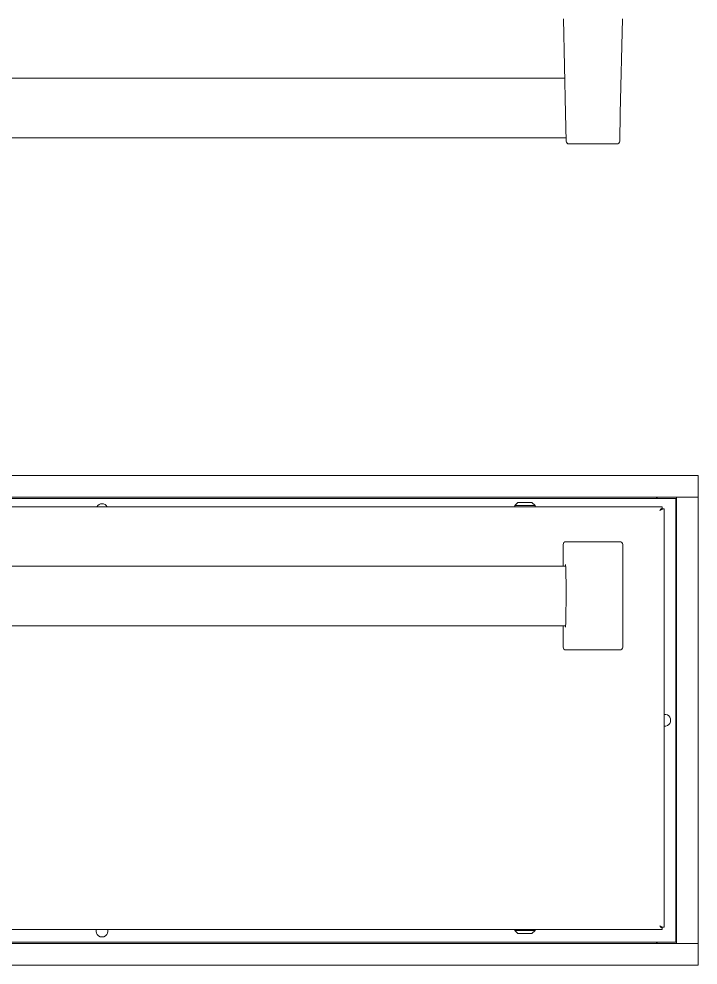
# Model space of a CAD drawing. Header units: millimetres. Extents: x 27602 to 523849, y 322139 to 568360.
# Drawn here: x 65422 to 82667, y 494880 to 518908 of the extents above; entities that cross this region are included whole.
import ezdxf

# ---------------------------------------------------------------- set-up
doc = ezdxf.new("R2010")
doc.units = ezdxf.units.MM

msp = doc.modelspace()

# ---------------------------------------------------------------- linework, layer by layer
at = {"color": 7, "lineweight": 13, "ltscale": 0.03937}
for p, q in [((79250, 518908), (79302, 516508)), ((80745, 518908), (80692, 516508)), ((79283, 517405), (50334, 517405)), ((79316, 515892), (50300, 515892)), ((79390, 515734), (80604, 515734)), ((46971, 507312), (82666, 507312)), ((46971, 506767), (82666, 506767)), ((82123, 506767), (82123, 495425)), ((82667, 506767), (82667, 495425)), ((47534, 506730), (82103, 506730)), ((81752, 506521), (47864, 506521)), ((82103, 495462), (82103, 506730)), ((81810, 506463), (81810, 495840)), ((79313, 505632), (80681, 505632)), ((80754, 505559), (80754, 502956)), ((79305, 505007), (50312, 505007)), ((79304, 503494), (50312, 503494)), ((79313, 502883), (80681, 502883)), ((81752, 495782), (47864, 495782)), ((82103, 495462), (47534, 495462)), ((82666, 495425), (46971, 495425)), ((82666, 494880), (46971, 494880))]:
    msp.add_line(p, q, dxfattribs=at)
at = {"color": 7, "lineweight": 13, "ltscale": 0.014514}
for p, q in [((79302, 516508), (79318, 515805)), ((80692, 516508), (80677, 515805))]:
    msp.add_line(p, q, dxfattribs=at)
at = {"color": 7, "lineweight": 13, "ltscale": 0.003312}
msp.add_line((82317, 507312), (82477, 507312), dxfattribs=at)
at = {"color": 7, "lineweight": 13, "ltscale": 0.003313}
msp.add_line((82638, 507312), (82477, 507312), dxfattribs=at)
at = {"color": 7, "lineweight": 13, "ltscale": 0.01125}
for p, q in [((82666, 507312), (82666, 506767)), ((82667, 506767), (82123, 506767)), ((82667, 495425), (82123, 495425)), ((82666, 494880), (82666, 495425))]:
    msp.add_line(p, q, dxfattribs=at)
at = {"color": 7, "lineweight": 13, "ltscale": 0.000774984}
for p, q in [((81613, 506730), (81613, 506767)), ((81627, 506767), (81627, 506730))]:
    msp.add_line(p, q, dxfattribs=at)
at = {"color": 7, "lineweight": 13, "ltscale": 0.002227}
for p, q in [((78089, 506624), (78012, 506548)), ((78450, 506624), (78527, 506548)), ((78089, 495679), (78012, 495756)), ((78450, 495679), (78527, 495756))]:
    msp.add_line(p, q, dxfattribs=at)
at = {"color": 7, "lineweight": 13, "ltscale": 0.010625}
for p, q in [((78012, 506548), (78527, 506548)), ((78527, 506521), (78012, 506521)), ((78012, 495782), (78527, 495782)), ((78527, 495756), (78012, 495756))]:
    msp.add_line(p, q, dxfattribs=at)
at = {"color": 7, "lineweight": 13, "ltscale": 0.000550007}
for p, q in [((78012, 506521), (78012, 506548)), ((78527, 506521), (78527, 506548))]:
    msp.add_line(p, q, dxfattribs=at)
at = {"color": 7, "lineweight": 13, "ltscale": 0.007475}
for p, q in [((78089, 506624), (78450, 506624)), ((78450, 495679), (78089, 495679))]:
    msp.add_line(p, q, dxfattribs=at)
at = {"color": 7, "lineweight": 13, "ltscale": 0.000780301}
for p, q in [((81752, 506521), (81752, 506483)), ((81752, 495820), (81752, 495782))]:
    msp.add_line(p, q, dxfattribs=at)
at = {"color": 7, "lineweight": 13, "ltscale": 0.00072287}
for p, q in [((81752, 506483), (81752, 506448)), ((81752, 495820), (81752, 495855))]:
    msp.add_line(p, q, dxfattribs=at)
at = {"color": 7, "lineweight": 13, "ltscale": 0.000415712}
for p, q in [((81772, 506463), (81752, 506463)), ((81772, 495840), (81752, 495840))]:
    msp.add_line(p, q, dxfattribs=at)
at = {"color": 7, "lineweight": 13, "ltscale": 0.00077928}
for p, q in [((81772, 506463), (81810, 506463)), ((81772, 495840), (81810, 495840))]:
    msp.add_line(p, q, dxfattribs=at)
at = {"color": 7, "lineweight": 13, "ltscale": 0.011407}
msp.add_line((79241, 505559), (79241, 505007), dxfattribs=at)
at = {"color": 7, "lineweight": 13, "ltscale": 0.011127}
msp.add_line((79241, 503494), (79241, 502956), dxfattribs=at)
at = {"color": 7, "lineweight": 13, "ltscale": 0.000549992}
for p, q in [((78012, 495782), (78012, 495756)), ((78527, 495782), (78527, 495756))]:
    msp.add_line(p, q, dxfattribs=at)
at = {"color": 7, "lineweight": 13, "ltscale": 0.000774999}
for p, q in [((81613, 495462), (81613, 495425)), ((81627, 495462), (81627, 495425))]:
    msp.add_line(p, q, dxfattribs=at)
at = {"color": 7, "lineweight": 13, "ltscale": 0.01025}
msp.add_line((82123, 495425), (81627, 495425), dxfattribs=at)
at = {"color": 7, "lineweight": 13, "ltscale": 0.03937}
for points in [[(81752, 506483), (81732, 506465), (81694, 506425)], [(81772, 506463), (81748, 506450), (81694, 506425)], [(79299, 505051), (79299, 505051), (79299, 505051), (79299, 505050), (79298, 505049), (79297, 505046), (79294, 505007)], [(79299, 503464), (79299, 503464), (79299, 503464), (79300, 503464), (79300, 503465), (79302, 503474), (79304, 503492), (79307, 503554), (79311, 503662), (79313, 503804), (79316, 504156), (79315, 504532), (79311, 504845), (79306, 504983), (79304, 505025), (79301, 505048), (79300, 505050), (79300, 505050), (79299, 505051), (79299, 505051)], [(79294, 503494), (79298, 503467), (79298, 503465), (79299, 503464), (79299, 503464), (79299, 503464)], [(81752, 495820), (81732, 495838), (81694, 495878)], [(81772, 495840), (81748, 495853), (81694, 495878)]]:
    msp.add_lwpolyline(points, dxfattribs=at)
for centre, radius, start, end in [((79390, 515807), 72.6, 181.25, 270), ((80604, 515807), 72.6, 270, 358.75), ((67532, 506447), 151, 29.3666, 150.6334), ((81820, 501097), 151, 265.9169, 94.0831), ((67532, 495746), 151, 165.972, 14.028)]:
    msp.add_arc(centre, radius, start, end, dxfattribs=at)
for centre, major_axis, start_param, end_param in [((79314, 505559), (9.5, -73), 3.014197, 4.58138), ((80681, 505559), (-9.5, -73), 1.701806, 3.268989), ((79314, 502956), (9.5, 73), 1.701806, 3.268989), ((80681, 502956), (-9.5, 73), 3.014197, 4.58138)]:
    msp.add_ellipse(centre, major_axis=major_axis, ratio=0.985958, start_param=start_param, end_param=end_param, dxfattribs=at)

doc.saveas('drawing.dxf')
